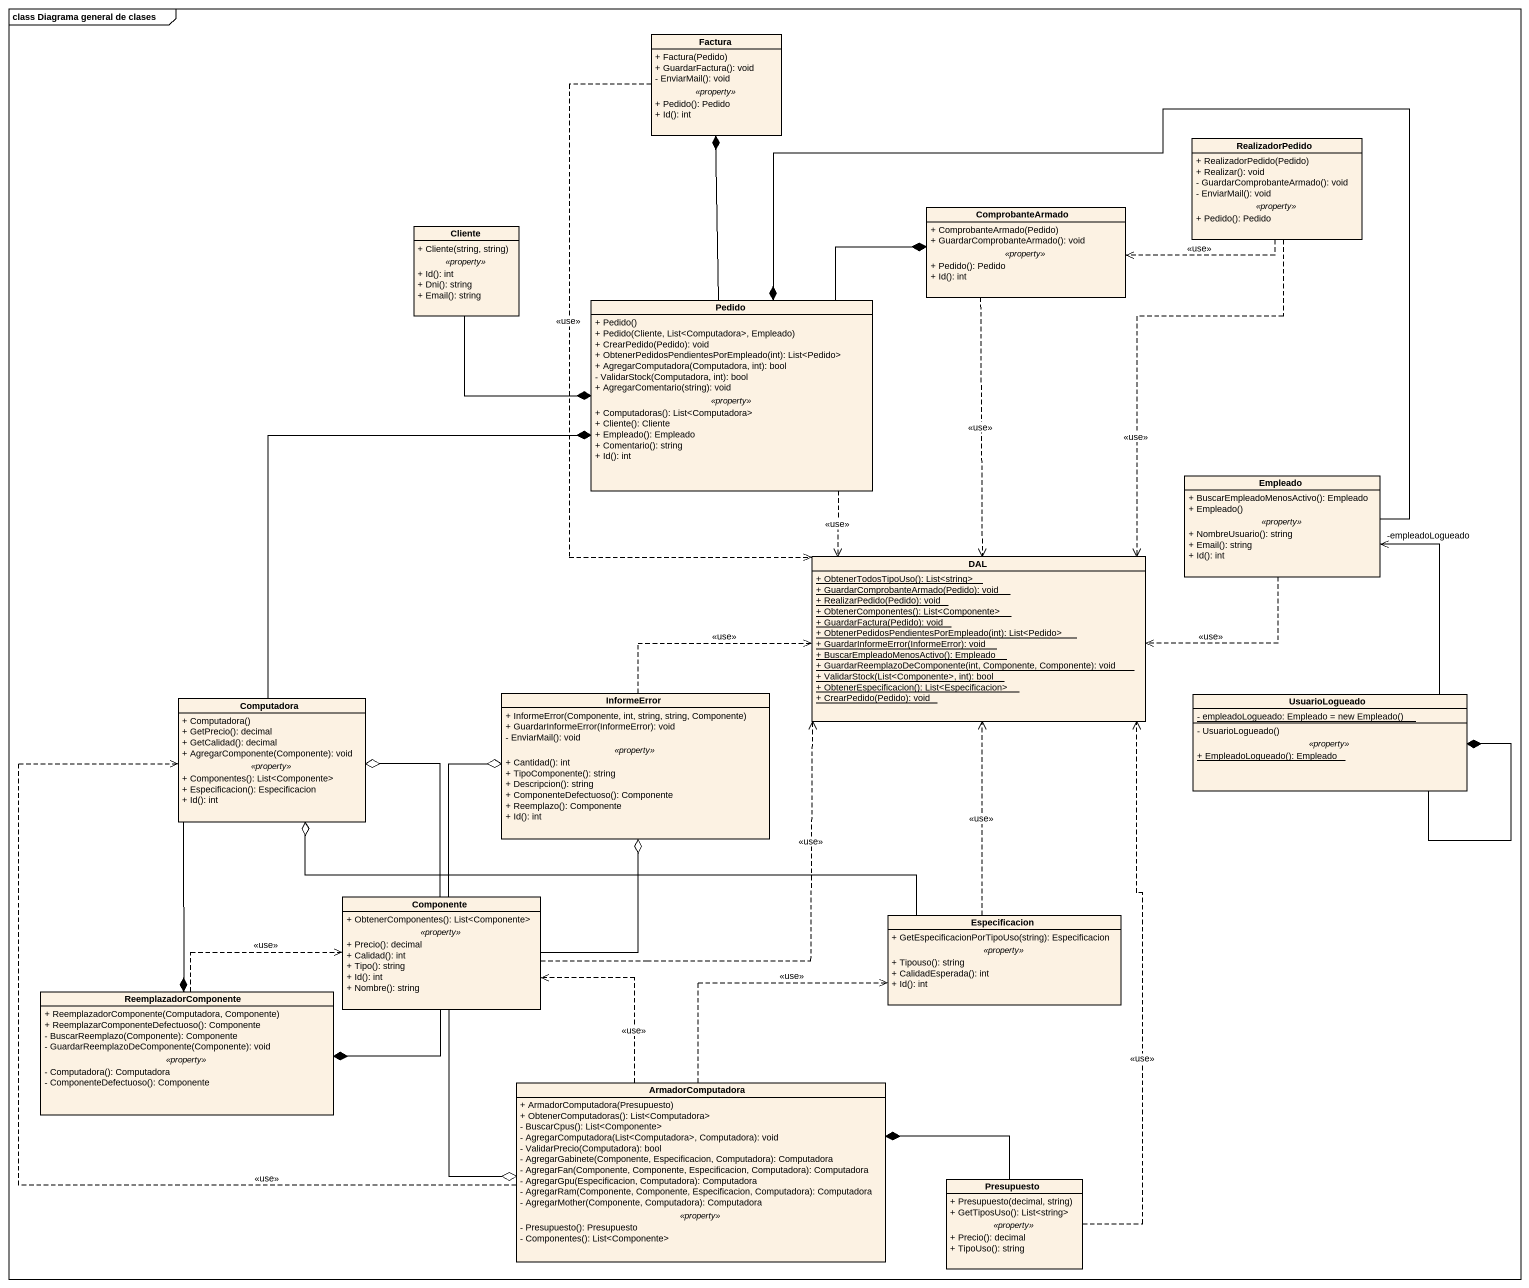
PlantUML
@startuml
mainframe class Diagrama general de clases
hide circle
hide empty members
skinparam classAttributeIconSize 0
class Factura {
  + Factura(Pedido)
  + GuardarFactura(): void
  - EnviarMail(): void
  .. <<property>> ..
  + Pedido(): Pedido
  + Id(): int
}
class RealizadorPedido {
  + RealizadorPedido(Pedido)
  + Realizar(): void
  - GuardarComprobanteArmado(): void
  - EnviarMail(): void
  .. <<property>> ..
  + Pedido(): Pedido
}
class Cliente {
  + Cliente(string, string)
  .. <<property>> ..
  + Id(): int
  + Dni(): string
  + Email(): string
}
class ComprobanteArmado {
  + ComprobanteArmado(Pedido)
  + GuardarComprobanteArmado(): void
  .. <<property>> ..
  + Pedido(): Pedido
  + Id(): int
}
class Pedido {
  + Pedido()
  + Pedido(Cliente, List<Computadora>, Empleado)
  + CrearPedido(Pedido): void
  + ObtenerPedidosPendientesPorEmpleado(int): List<Pedido>
  + AgregarComputadora(Computadora, int): bool
  - ValidarStock(Computadora, int): bool
  + AgregarComentario(string): void
  .. <<property>> ..
  + Computadoras(): List<Computadora>
  + Cliente(): Cliente
  + Empleado(): Empleado
  + Comentario(): string
  + Id(): int
}
class Empleado {
  + BuscarEmpleadoMenosActivo(): Empleado
  + Empleado()
  .. <<property>> ..
  + NombreUsuario(): string
  + Email(): string
  + Id(): int
}
class DAL {
  {static} + ObtenerTodosTipoUso(): List<string>
  {static} + GuardarComprobanteArmado(Pedido): void
  {static} + RealizarPedido(Pedido): void
  {static} + ObtenerComponentes(): List<Componente>
  {static} + GuardarFactura(Pedido): void
  {static} + ObtenerPedidosPendientesPorEmpleado(int): List<Pedido>
  {static} + GuardarInformeError(InformeError): void
  {static} + BuscarEmpleadoMenosActivo(): Empleado
  {static} + GuardarReemplazoDeComponente(int, Componente, Componente): void
  {static} + ValidarStock(List<Componente>, int): bool
  {static} + ObtenerEspecificacion(): List<Especificacion>
  {static} + CrearPedido(Pedido): void
}
class Computadora {
  + Computadora()
  + GetPrecio(): decimal
  + GetCalidad(): decimal
  + AgregarComponente(Componente): void
  .. <<property>> ..
  + Componentes(): List<Componente>
  + Especificacion(): Especificacion
  + Id(): int
}
class InformeError {
  + InformeError(Componente, int, string, string, Componente)
  + GuardarInformeError(InformeError): void
  - EnviarMail(): void
  .. <<property>> ..
  + Cantidad(): int
  + TipoComponente(): string
  + Descripcion(): string
  + ComponenteDefectuoso(): Componente
  + Reemplazo(): Componente
  + Id(): int
}
class UsuarioLogueado {
  {static} {field} - empleadoLogueado: Empleado = new Empleado()
  --
  - UsuarioLogueado()
  .. <<property>> ..
  {static} + EmpleadoLogueado(): Empleado
}
class Componente {
  + ObtenerComponentes(): List<Componente>
  .. <<property>> ..
  + Precio(): decimal
  + Calidad(): int
  + Tipo(): string
  + Id(): int
  + Nombre(): string
}
class Especificacion {
  + GetEspecificacionPorTipoUso(string): Especificacion
  .. <<property>> ..
  + Tipouso(): string
  + CalidadEsperada(): int
  + Id(): int
}
class ReemplazadorComponente {
  + ReemplazadorComponente(Computadora, Componente)
  + ReemplazarComponenteDefectuoso(): Componente
  - BuscarReemplazo(Componente): Componente
  - GuardarReemplazoDeComponente(Componente): void
  .. <<property>> ..
  - Computadora(): Computadora
  - ComponenteDefectuoso(): Componente
}
class ArmadorComputadora {
  + ArmadorComputadora(Presupuesto)
  + ObtenerComputadoras(): List<Computadora>
  - BuscarCpus(): List<Componente>
  - AgregarComputadora(List<Computadora>, Computadora): void
  - ValidarPrecio(Computadora): bool
  - AgregarGabinete(Componente, Especificacion, Computadora): Computadora
  - AgregarFan(Componente, Componente, Especificacion, Computadora): Computadora
  - AgregarGpu(Especificacion, Computadora): Computadora
  - AgregarRam(Componente, Componente, Especificacion, Computadora): Computadora
  - AgregarMother(Componente, Computadora): Computadora
  .. <<property>> ..
  - Presupuesto(): Presupuesto
  - Componentes(): List<Componente>
}
class Presupuesto {
  + Presupuesto(decimal, string)
  + GetTiposUso(): List<string>
  .. <<property>> ..
  + Precio(): decimal
  + TipoUso(): string
}
Factura ..> DAL : <<use>>
RealizadorPedido .left.> ComprobanteArmado : <<use>>
RealizadorPedido ..> DAL : <<use>>
Cliente -right-* Pedido
ComprobanteArmado ..> DAL : <<use>>
Pedido -up-* Factura
Pedido -right-* ComprobanteArmado
Pedido ..> DAL : <<use>>
Empleado -left-* Pedido
Empleado .left.> DAL : <<use>>
Computadora -up-* Pedido
Computadora --* ReemplazadorComponente
InformeError .right.> DAL : <<use>>
UsuarioLogueado -up-> "-empleadoLogueado" Empleado
UsuarioLogueado --* UsuarioLogueado
Componente .right.> DAL : <<use>>
Componente -up-o Computadora
Componente -up-o InformeError
Componente -up-o InformeError
Componente -left-* ReemplazadorComponente
Componente --o ArmadorComputadora
Especificacion .up.> DAL : <<use>>
Especificacion -left-o Computadora
ReemplazadorComponente .right.> Componente : <<use>>
ArmadorComputadora .up.> Computadora : <<use>>
ArmadorComputadora .up.> Componente : <<use>>
ArmadorComputadora .up.> Especificacion : <<use>>
Presupuesto .up.> DAL : <<use>>
Presupuesto -left-* ArmadorComputadora
@enduml
